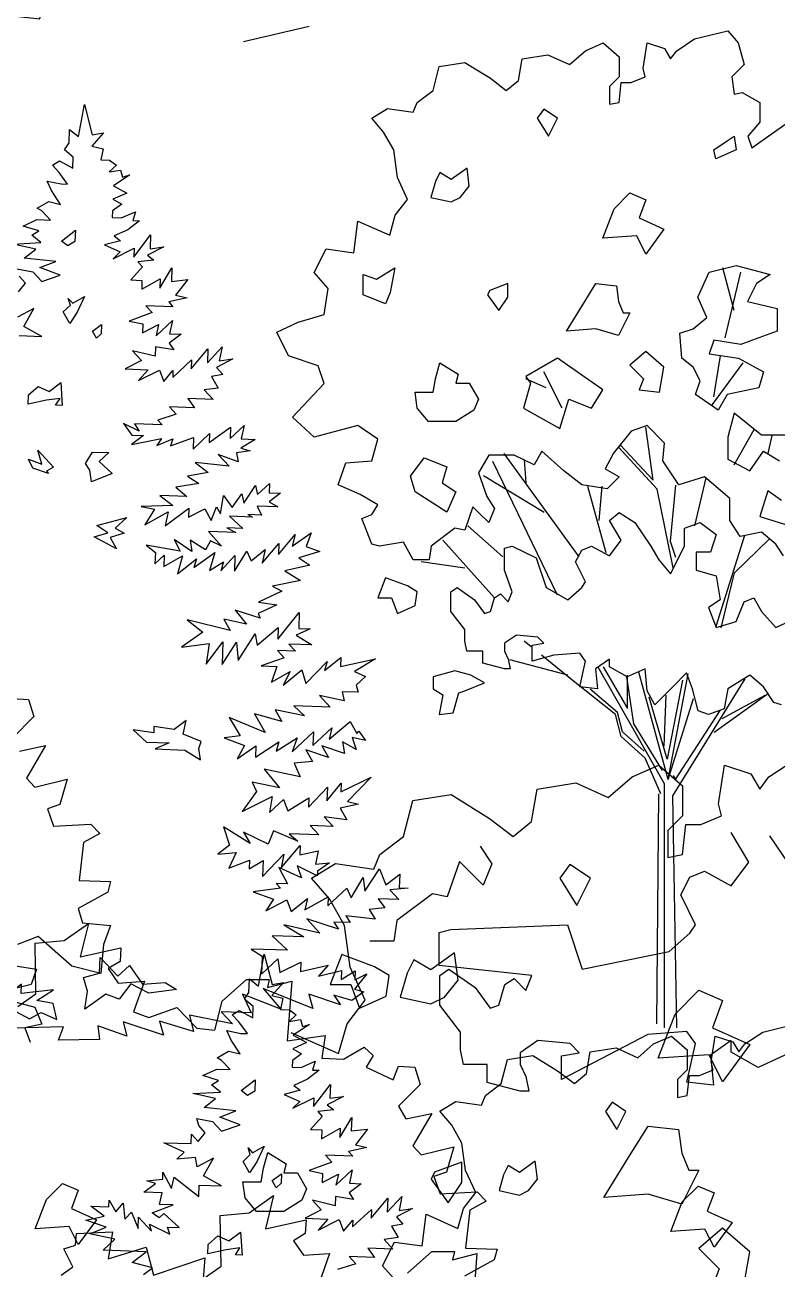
# Model space of a CAD drawing. Header units: inches. Extents: x -11 to 128, y 7 to 56.
# Drawn here: x 39.072 to 39.466, y 22.623 to 23.274 of the extents above; entities that cross this region are included whole.
import ezdxf

# ---------------------------------------------------------------- set-up
doc = ezdxf.new("R2010")
doc.units = ezdxf.units.IN
doc.header["$MEASUREMENT"] = 0
doc.layers.add('CAY', color=94, linetype='Continuous')
doc.layers.add('CAY-3', color=61, linetype='Continuous')
picture_1 = doc.add_image_def('image1.jpg', size_in_pixel=(1680, 1093))

# ---------------------------------------------------------------- blocks, each defined once
blk = doc.blocks.new('A$C76451831')
at = {"layer": 'CAY'}
for p, q in [((1448.6, 1909.2), (1479.9, 1929.8)), ((1288.9, 1909.2), (1320.1, 1922.7)), ((1320.1, 1922.7), (1347.8, 1898.6)), ((1389.7, 1877.9), (1396.8, 1922.7)), ((1396.8, 1922.7), (1427.4, 1912.7)), ((1178, 1895), (1223.4, 1902.1)), ((1223.4, 1902.1), (1261.1, 1885)), ((1261.1, 1885), (1288.9, 1909.2)), ((1427.4, 1912.7), (1438, 1895)), ((1438, 1895), (1448.6, 1909.2)), ((1033, 1881.5), (1077.8, 1888.5)), ((1077.8, 1888.5), (1122.6, 1860.8)), ((1171.5, 1857.3), (1178, 1895)), ((1347.8, 1898.6), (1347.8, 1863.8)), ((1022.3, 1839.6), (1033, 1881.5)), ((1393.2, 1863.8), (1389.7, 1877.9)), ((1122.6, 1860.8), (1150.3, 1839.6)), ((1150.3, 1839.6), (1171.5, 1857.3)), ((1347.8, 1863.8), (1330.7, 1846.6)), ((1369, 1853.7), (1393.2, 1863.8)), ((1330.7, 1846.6), (1330.7, 1815.4)), ((1347.8, 1818.9), (1351.4, 1853.7)), ((1351.4, 1853.7), (1369, 1853.7)), ((994.6, 1818.9), (1022.3, 1839.6)), ((987.6, 1801.8), (994.6, 1818.9)), ((1330.7, 1815.4), (1347.8, 1818.9)), ((915, 1791.2), (942.7, 1808.3)), ((942.7, 1808.3), (987.6, 1801.8)), ((935.7, 1767), (915, 1791.2)), ((953.4, 1735.8), (935.7, 1767)), ((959.8, 1687.4), (953.4, 1735.8)), ((977.5, 1649), (959.8, 1687.4)), ((956.3, 1621.3), (977.5, 1649)), ((890.9, 1611.3), (946.3, 1586.5)), ((946.3, 1586.5), (956.3, 1621.3)), ((5943, 1269.4), (5949.7, 1306.8)), ((5949.7, 1306.8), (5958.9, 1271.5)), ((1732.8, 1302.8), (1656.2, 1285.1)), ((5931.9, 1262.1), (5932.4, 1277.9)), ((5932.4, 1277.9), (5943, 1269.4)), ((5972.1, 1273.8), (5958.5, 1258.4)), ((5958.9, 1271.5), (5972.1, 1273.8)), ((5926.6, 1254.1), (5931.9, 1262.1)), ((5936.7, 1245.6), (5926.6, 1254.1)), ((5958.5, 1258.4), (5971.5, 1255.2)), ((5971.5, 1255.2), (5968.8, 1242.2)), ((5912.4, 1236), (5920.7, 1241.1)), ((5920.2, 1227.6), (5912.4, 1236)), ((5920.7, 1241.1), (5936.3, 1232.4)), ((5936.3, 1232.4), (5936.7, 1245.6)), ((5968.8, 1242.2), (5979.2, 1241.8)), ((5987.1, 1236.1), (5978.7, 1228.2)), ((5979.2, 1241.8), (5987.1, 1236.1)), ((5930.2, 1214.1), (5920.2, 1227.6)), ((5978.7, 1228.2), (5991.9, 1230.5)), ((6002.6, 1224.7), (5983.6, 1212.2)), ((5991.9, 1230.5), (5994.4, 1222.3)), ((5994.4, 1222.3), (6002.6, 1224.7)), ((5906.3, 1217.6), (5922.5, 1214.3)), ((5911.3, 1206.6), (5906.3, 1217.6)), ((5921.6, 1190.3), (5911.3, 1206.6)), ((5922.5, 1214.3), (5930.2, 1214.1)), ((5983.6, 1212.2), (5999.1, 1203.5)), ((5894.8, 1185.8), (5908.2, 1193.5)), ((5908.2, 1193.5), (5921.6, 1190.3)), ((5993.3, 1190.6), (5982.6, 1182.8)), ((5999.1, 1203.5), (5983, 1196.4)), ((5983, 1196.4), (5993.3, 1190.6)), ((5900.1, 1182.9), (5894.8, 1185.8)), ((5910.1, 1172.2), (5900.1, 1182.9)), ((5982.6, 1182.8), (5982.3, 1175.1)), ((5982.3, 1175.1), (5992.7, 1174.7)), ((5992.7, 1174.7), (6009.3, 1181.8)), ((6009.3, 1181.8), (6006.2, 1171.5)), ((5878.2, 1165.1), (5894.3, 1172.7)), ((5896.6, 1159.5), (5878.2, 1165.1)), ((5894.3, 1172.7), (5910.1, 1172.2)), ((6000.4, 1160.8), (5984.3, 1153.7)), ((6013.9, 1171.3), (6000.4, 1160.8)), ((6006.2, 1171.5), (6013.9, 1171.3)), ((5888.2, 1154.3), (5896.6, 1159.5)), ((5898.8, 1145.8), (5888.2, 1154.3)), ((5991.8, 1148), (5973, 1143.2)), ((5984.3, 1153.7), (5991.8, 1148)), ((6007.4, 1128.9), (6026.9, 1154.9)), ((6026.9, 1154.9), (6026.3, 1138.6)), ((5866.6, 1144.2), (5898.8, 1145.8)), ((5893.1, 1138.3), (5866.6, 1144.2)), ((5879.6, 1127.9), (5893.1, 1138.3)), ((5973, 1143.2), (5991.3, 1134.9)), ((5983.3, 1127), (6007.8, 1139.3)), ((5991.3, 1134.9), (5983.3, 1127)), ((6007.8, 1139.3), (6007.4, 1128.9)), ((6042.3, 1140.8), (6023.3, 1131)), ((6026.3, 1138.6), (6042.3, 1140.8)), ((5916.6, 1123.9), (5879.6, 1127.9)), ((5897.8, 1116.8), (5916.6, 1123.9)), ((6017.4, 1117.6), (6003.8, 1102.2)), ((6030.9, 1125.3), (6012.2, 1123.3)), ((6012.2, 1123.3), (6017.4, 1117.6)), ((6023.3, 1131), (6030.9, 1125.3)), ((5871, 1115), (5889.4, 1111.7)), ((5873.4, 1106.8), (5871, 1115)), ((5880.8, 1098.4), (5873.4, 1106.8)), ((5889.4, 1111.7), (5899.9, 1100.4)), ((5921.5, 1107.8), (5897.8, 1116.8)), ((5899.9, 1100.4), (5921.5, 1107.8)), ((6016.5, 1091.4), (6038.3, 1103.8)), ((6037.9, 1092.9), (6051.8, 1116.4)), ((6038.3, 1103.8), (6037.9, 1092.9)), ((6051.8, 1116.4), (6051.3, 1100.6)), ((6051.3, 1100.6), (6070.4, 1102.6)), ((6070.4, 1102.6), (6056.2, 1084.5)), ((5864.5, 1085.8), (5864.9, 1096.7)), ((5864.9, 1096.7), (5872.8, 1088.2)), ((5872.8, 1088.2), (5880.8, 1098.4)), ((6003.8, 1102.2), (6016.9, 1101.8)), ((6016.9, 1101.8), (6016.5, 1091.4)), ((5856.5, 1075.7), (5832.8, 1086.9)), ((5832.8, 1086.9), (5864.5, 1085.8)), ((5848, 1067.8), (5856.5, 1075.7)), ((6069.6, 1081.4), (6048.2, 1076.7)), ((6048.2, 1076.7), (6053, 1071.1)), ((6056.2, 1084.5), (6069.6, 1081.4)), ((5869.4, 1069.8), (5848, 1067.8)), ((5871.7, 1058.8), (5869.4, 1069.8)), ((5890.7, 1069), (5871.7, 1058.8)), ((5879.1, 1048.1), (5890.7, 1069)), ((6028.7, 1064.2), (6002.1, 1054.3)), ((6053, 1071.1), (6021.3, 1072.2)), ((6021.3, 1072.2), (6028.7, 1064.2)), ((5831.4, 1044.3), (5831.6, 1052.5)), ((5831.6, 1052.5), (5841.4, 1033.6)), ((5841.4, 1033.6), (5844.6, 1046.6)), ((5844.6, 1046.6), (5873.3, 1024.3)), ((5900, 1036.5), (5879.1, 1048.1)), ((6002.1, 1054.3), (6017.8, 1051)), ((6017.8, 1051), (6017.5, 1040.6)), ((6017.5, 1040.6), (6036.4, 1050.3)), ((6033.2, 1037.3), (6052.4, 1055.2)), ((6036.4, 1050.3), (6033.2, 1037.3)), ((6052.4, 1055.2), (6049.1, 1039.5)), ((5809.5, 1029.2), (5823, 1039.2)), ((5812.7, 1042.3), (5831.4, 1044.3)), ((5823, 1039.2), (5812.7, 1042.3)), ((5873.3, 1024.3), (5873.7, 1037.4)), ((5873.7, 1037.4), (5900, 1036.5)), ((6062.7, 1039), (6048.8, 1028.6)), ((6049.1, 1039.5), (6062.7, 1039)), ((2228.3, 971.5), (2215.1, 1021.6)), ((2217.8, 939.8), (2236.3, 1016.3)), ((5768.6, 1012.1), (5768.9, 1019.8)), ((5768.9, 1019.8), (5776.6, 1006.4)), ((5776.6, 1006.4), (5785.1, 1016.5)), ((5785.1, 1016.5), (5787.1, 997.8)), ((5830.8, 1028.5), (5809.5, 1029.2)), ((5827.6, 1015), (5830.8, 1028.5)), ((6005.9, 1019.7), (6016.3, 1008.4)), ((6032.4, 1013.3), (6005.9, 1019.7)), ((6032.8, 1024.2), (6032.4, 1013.3)), ((6053.9, 1020.7), (6032.8, 1024.2)), ((6048.8, 1028.6), (6053.9, 1020.7)), ((6074.5, 998.7), (6093.9, 1022)), ((6093.3, 1005.7), (6110.2, 1024.2)), ((6093.9, 1022), (6093.3, 1005.7)), ((6110.2, 1024.2), (6107, 1008)), ((5741.8, 996.7), (5763.2, 1001.4)), ((5747.3, 1012.8), (5768.6, 1012.1)), ((5763.2, 1001.4), (5747.3, 1012.8)), ((5787.1, 997.8), (5795.1, 1005.7)), ((5795.1, 1005.7), (5802.6, 986.9)), ((5819.1, 1004.9), (5843.5, 1014.5)), ((5827.1, 999.2), (5819.1, 1004.9)), ((5832.7, 1004.4), (5827.1, 999.2)), ((5843.5, 1014.5), (5827.6, 1015)), ((5850.7, 987.9), (5832.7, 1004.4)), ((6016.3, 1008.4), (5997.4, 998.7)), ((6052.8, 988.6), (6074.8, 1009.1)), ((6074.8, 1009.1), (6074.5, 998.7)), ((6122.9, 1010.1), (6104, 1000.4)), ((6107, 1008), (6122.9, 1010.1)), ((5765.5, 988.2), (5741.8, 996.7)), ((5746.2, 980.7), (5765.5, 988.2)), ((5802.6, 986.9), (5803.1, 1000)), ((5803.1, 1000), (5818.4, 983.6)), ((5818.4, 983.6), (5815.9, 991.8)), ((5815.9, 991.8), (5839.5, 980.1)), ((5839.5, 980.1), (5837.1, 988.4)), ((5837.1, 988.4), (5850.7, 987.9)), ((5997.4, 998.7), (6024.1, 997.7)), ((6024.1, 997.7), (6012.8, 985)), ((6012.8, 985), (6037.3, 997.3)), ((6037.3, 997.3), (6042.2, 983.9)), ((6042.2, 983.9), (6053.1, 996.7)), ((6053.1, 996.7), (6052.8, 988.6)), ((6111.4, 992), (6098.2, 989.7)), ((6098.2, 989.7), (6105.9, 976.3)), ((6104, 1000.4), (6111.4, 992)), ((5775.4, 974.2), (5746.2, 980.7)), ((5761.9, 961.5), (5775.4, 974.2)), ((6105.9, 976.3), (6089.5, 974.1)), ((6089.5, 974.1), (6099.9, 962.9)), ((5812.1, 959.8), (5761.9, 961.5)), ((5795.8, 947.2), (5812.1, 959.8)), ((6070.5, 963.9), (6078.3, 953.2)), ((6099.9, 962.9), (6070.5, 963.9)), ((5819.6, 940.9), (5795.8, 947.2)), ((6056.8, 945.8), (6035.2, 938.9)), ((6078.3, 953.2), (6048.9, 954.2)), ((6048.9, 954.2), (6056.8, 945.8)), ((5808.9, 933.2), (5819.6, 940.9)), ((2204.6, 871.1), (2212.5, 918.7)), ((2027.8, 857.9), (2006.6, 900.2)), ((2201.9, 860.6), (2238.9, 910.7)), ((2009.3, 881.7), (1985.5, 892.2)), ((2134, 774), (2125.3, 835.7)), ((2228.6, 791.9), (2251.7, 832.8)), ((2095.8, 814.5), (2134, 774)), ((2268, 805.1), (2272.9, 825.9)), ((2047.7, 684.5), (1960.2, 805.1)), ((1985.8, 770.9), (1983.8, 797.9)), ((2138.7, 763.4), (2093.5, 812.2)), ((2022.3, 639.8), (1946.8, 795.6)), ((2007, 736.3), (1936.2, 779.1)), ((2182.7, 720.5), (2195.7, 776.4)), ((2079.1, 689), (2057.9, 766.3)), ((2071.1, 726.8), (2074.5, 766.9)), ((2157.5, 671.8), (2138.7, 763.4)), ((2159.9, 768.1), (2154, 702.8)), ((1958.8, 684.4), (1917.8, 720.8)), ((1948.8, 636.8), (1888.7, 704)), ((2154, 702.8), (2159.9, 684)), ((2207.6, 603.7), (2240.9, 709.9)), ((2228.7, 665.9), (2269.2, 705.2)), ((1914.2, 671.4), (1863.5, 678.5)), ((2213.4, 601.8), (2228.7, 665.9)), ((1991.5, 579.5), (1983.4, 586)), ((2041.2, 539.6), (2003.7, 569.7)), ((2034.5, 546.7), (1966.9, 564.4)), ((2147.3, 419.7), (2069.9, 556)), ((2075.8, 556.2), (2104.1, 507.8)), ((2089.9, 500.7), (2041.2, 539.6)), ((2102.9, 544.4), (2111.2, 489.7)), ((2104.1, 507.8), (2104.1, 546.7)), ((2151.6, 424.8), (2117.3, 549.9)), ((2168.2, 540.8), (2150.5, 448.4)), ((2151.6, 424.8), (2175, 548.1)), ((2156.8, 405.9), (2241.3, 542.4)), ((2092.3, 503.1), (2060.4, 530.2)), ((2146.9, 463.7), (2149.3, 523.1)), ((2205.1, 479.9), (2266.8, 524.3)), ((2214.5, 496), (2264.5, 523.1)), ((2150.5, 448.4), (2129.2, 520.8)), ((2151.6, 424.8), (2181.2, 519.2)), ((2096.6, 475.1), (2089.9, 500.7)), ((2098.2, 480.3), (2092.3, 503.1)), ((2159.9, 424.8), (2212.2, 505.4)), ((2123.3, 457.8), (2098.2, 480.3)), ((2111.2, 489.7), (2144.6, 435.4)), ((2124.5, 449.6), (2096.6, 475.1)), ((2143, 408.3), (2124.5, 449.6)), ((2157.5, 429.5), (2159.9, 424.8)), ((2138.3, 140.1), (2140.6, 408.3)), ((2147.3, 135.4), (2147.3, 419.7)), ((2161.5, 135.4), (2156.8, 405.9))]:
    blk.add_line(p, q, dxfattribs=at)
for points in [[(4474.4, 2109.1), (4495.5, 2123.9), (4494.4, 2182.9), (4528.2, 2186.1), (4556.7, 2206.1), (4547.2, 2167.1), (4594.6, 2177.6), (4593.6, 2161.8), (4579.9, 2153.4), (4591.5, 2136.5), (4622.1, 2138.6), (4609.4, 2102.8), (4627.3, 2096.4), (4660, 2108), (4683.2, 2083.8), (4704.3, 2081.7), (4712.8, 2115.4), (4741.2, 2140.7), (4767.6, 2140.7), (4765.5, 2131.2), (4794, 2138.6), (4788.7, 2069), (4833, 2075.3), (4828.8, 2049), (4854.1, 2047.9), (4878.3, 2061.6), (4888.9, 2052.1), (4880.5, 2038.4), (4912.1, 2023.7), (4918.4, 2039.5), (4937.4, 2038.4), (4943.7, 2018.4), (4918.4, 1993.1), (4926.9, 1978.3), (4957.4, 1984.6), (4935.3, 1946.7), (4944.8, 1936.1), (4982.8, 1945.6), (4974.3, 1916.1), (4959.6, 1910.8), (4966.9, 1890.8), (5010.2, 1892.9), (5020.7, 1882.3), (5001.7, 1871.8), (4996.5, 1827.5), (5033.4, 1826.4), (5030.2, 1813.8), (4995.4, 1794.8)], [(5655.6, 1604.7), (5674.6, 1603.6), (5680.9, 1583.6), (5655.6, 1558.3)], [(5664.1, 1543.5), (5694.7, 1549.8), (5672.5, 1511.9), (5682, 1501.3), (5720, 1510.8), (5711.5, 1481.3), (5696.8, 1476), (5704.1, 1456), (5747.4, 1458.1), (5757.9, 1447.5), (5738.9, 1437), (5733.7, 1392.7), (5770.6, 1391.6), (5767.4, 1379), (5732.6, 1360), (5737.9, 1343.1), (5770.6, 1340), (5762.2, 1317.8), (5759, 1284.1), (5725.2, 1292.5), (5686.2, 1327.3), (5662, 1317.8)], [(5656.7, 1293.6), (5684.1, 1289.3), (5677.8, 1271.4), (5657.7, 1266.1)], [(5654.6, 1252.4), (5682, 1245), (5690.4, 1225), (5670.4, 1220.8), (5676.7, 1203.9)], [(622.8, 1328.3), (636.5, 1337.8), (625.9, 1358.9), (639.7, 1363.1), (640.7, 1376.8), (682.9, 1378.9), (677.6, 1347.3), (721.9, 1361), (730.4, 1328.3), (790.5, 1348.3), (788.4, 1324.1), (809.5, 1338.8), (808.4, 1397.9), (842.2, 1401.1), (870.6, 1421.1), (861.1, 1382.1), (908.6, 1392.6), (907.6, 1376.8), (893.8, 1368.4), (905.4, 1351.5), (936, 1353.6), (923.4, 1317.7)], [(1026.7, 1330.4), (1055.2, 1355.7), (1081.6, 1355.7), (1079.5, 1346.2), (1107.9, 1353.6), (1102.7, 1284)], [(2304.6, 826.3), (2260.5, 826.3), (2228.3, 851.9), (2221.2, 824), (2221.2, 798.4), (2246.8, 784.6), (2262.9, 807.8), (2281.4, 796.4)], [(2283.7, 750), (2267.6, 761.4), (2258.6, 731.5), (2302.2, 717.8)], [(2286.1, 685.5), (2277, 699.3), (2260.5, 713.1), (2235.4, 708.3), (2223.6, 726.8), (2223.6, 752.4), (2193.7, 777.9), (2163.8, 768.5), (2145.4, 796.4), (2147.3, 816.9), (2126.9, 837.7), (2108.4, 831), (2087.6, 805.5), (2078.1, 787), (2094.3, 777.9), (2080.5, 763.8), (2050.6, 768.5), (2029.8, 784.6), (2004.2, 807.8), (1995.2, 791.7), (1972, 803.1), (1942.1, 803.1), (1930.3, 782.3), (1939.8, 754.7), (1948.8, 741), (1942.1, 724.5), (1930.3, 736.3), (1923.7, 742.9), (1914.2, 715.4), (1902.8, 717.8), (1874.9, 696.9), (1872.6, 680.8), (1854.1, 680.8), (1842.7, 701.7), (1814.8, 696.9), (1805.7, 699.3), (1794.3, 729.2), (1805.7, 733.9), (1812.8, 745.3), (1792, 757.1), (1766.4, 768.5), (1775.5, 794.1), (1805.7, 796.4), (1812.8, 821.6), (1789.6, 837.7), (1738.5, 824), (1713.4, 847.2), (1750.3, 886.5), (1743.2, 907.3), (1708.6, 918.7), (1694.9, 946.6), (1720, 958), (1750.3, 967.1), (1755, 997.4), (1738.5, 1015.9), (1752.7, 1043.4), (1784.9, 1039.1), (1789.6, 1076), (1826.6, 1059.5), (1833.2, 1082.7), (1847.4, 1101.2), (1835.6, 1126.7), (1831.3, 1159), (1819.5, 1179.8), (1805.7, 1196), (1824.2, 1207.4), (1854.1, 1203), (1858.8, 1214.4), (1877.3, 1228.2), (1884.3, 1256.1), (1914.2, 1260.8), (1944.1, 1242.4), (1962.6, 1228.2), (1976.7, 1240), (1981, 1265.2), (2011.3, 1269.9), (2036.5, 1258.5), (2054.9, 1274.6), (2075.8, 1283.7), (2094.3, 1267.5), (2094.3, 1244.3), (2082.9, 1232.9), (2082.9, 1212.1), (2094.3, 1214.4), (2096.6, 1237.6), (2108.4, 1237.6), (2124.5, 1244.3), (2122.2, 1253.8), (2126.9, 1283.7), (2147.3, 1277), (2154.4, 1265.2), (2161.5, 1274.6), (2182.3, 1288.4), (2221.2, 1297.8), (2233, 1283.7), (2240.1, 1258.5), (2225.9, 1244.3), (2228.3, 1223.9), (2237.7, 1225.8), (2258.6, 1214.4), (2258.6, 1191.2), (2244.4, 1175.1), (2249.1, 1161.4), (2311.2, 1205.4)], [(1394.4, 942.4), (1420.7, 941.5), (1399.8, 953.1), (1411.4, 974), (1392.5, 963.8)], [(1393.5, 993.3), (1401.6, 1003.4), (1394.2, 1011.8)], [(1391.7, 1020.1), (1410.2, 1016.7), (1420.7, 1005.5), (1442.2, 1012.9), (1418.5, 1021.8), (1437.3, 1028.9), (1400.3, 1032.9), (1413.8, 1043.3), (1387.3, 1049.2), (1419.5, 1050.8), (1409, 1059.4), (1417.3, 1064.5), (1398.9, 1070.1), (1415, 1077.7), (1430.9, 1077.2), (1420.8, 1088), (1415.5, 1090.9), (1428.9, 1098.6), (1442.4, 1095.4), (1432.1, 1111.6), (1427, 1122.6), (1443.2, 1119.4), (1450.9, 1119.1), (1441, 1132.6), (1433.1, 1141), (1441.4, 1146.2), (1457, 1137.5), (1457.5, 1150.6), (1447.3, 1159.1), (1452.6, 1167.1), (1453.1, 1182.9), (1463.7, 1174.4), (1470.5, 1211.8), (1479.7, 1176.6), (1492.9, 1178.8), (1479.2, 1163.4), (1492.2, 1160.3), (1489.5, 1147.2), (1499.9, 1146.8), (1507.9, 1141.1), (1499.4, 1133.3), (1512.7, 1135.5), (1515.1, 1127.3), (1523.3, 1129.7), (1504.3, 1117.2), (1519.9, 1108.5), (1503.8, 1101.4), (1514, 1095.6), (1503.3, 1087.8), (1503, 1080.1), (1513.4, 1079.7), (1530, 1086.9), (1526.9, 1076.5), (1534.6, 1076.3), (1521.1, 1065.9), (1505, 1058.7), (1512.5, 1053), (1493.8, 1048.2), (1512, 1039.9), (1504.1, 1032), (1528.5, 1044.3), (1528.1, 1033.9), (1547.6, 1060), (1547.1, 1043.7), (1563, 1045.8), (1544.1, 1036.1), (1551.6, 1030.3), (1532.9, 1028.3), (1538.2, 1022.7), (1524.5, 1007.3), (1537.6, 1006.8), (1537.3, 996.4), (1559, 1008.8), (1558.6, 997.9), (1572.6, 1021.5), (1572, 1005.6), (1591.1, 1007.7), (1576.9, 989.6), (1590.4, 986.4), (1568.9, 981.7), (1573.7, 976.1), (1542, 977.2), (1549.5, 969.2), (1522.8, 959.3), (1538.6, 956), (1538.2, 945.6), (1557.1, 955.4), (1554, 942.3), (1573.2, 960.2), (1569.9, 944.5), (1583.5, 944), (1569.5, 933.6), (1574.7, 925.7), (1553.5, 929.2), (1553.1, 918.3), (1526.6, 924.7), (1537.1, 913.4), (1518.2, 903.7), (1544.9, 902.7), (1533.5, 890), (1558, 902.3), (1563, 889), (1573.8, 901.7), (1573.5, 893.6), (1595.6, 914.1), (1595.2, 903.7), (1614.6, 927.1), (1614, 910.8), (1631, 929.2), (1627.7, 913), (1643.6, 915.2), (1624.7, 905.4), (1632.1, 897), (1618.9, 894.7), (1626.6, 881.3), (1610.2, 879.2), (1620.7, 867.9), (1591.3, 868.9), (1599.1, 858.2), (1569.6, 859.3), (1577.5, 850.8), (1556, 843.9), (1561.2, 838.3), (1529.1, 839.4), (1534.2, 831), (1515.9, 839.8), (1525.9, 826.3), (1539.5, 825.9), (1525.5, 815.5), (1560.6, 822.4), (1554.9, 814.4), (1573.8, 821.9), (1570.8, 813.9), (1597.8, 823.8), (1597.4, 810.2), (1616.6, 828.2), (1616.2, 817.7), (1640.9, 835.5), (1640.4, 822.3), (1656.8, 837.6), (1653.5, 821.9), (1669.8, 821.3), (1653.1, 811), (1663.9, 807.9), (1648, 805.8), (1649.9, 795.3), (1626.6, 803.8), (1639.3, 790.2), (1599.5, 794.3), (1615, 782.9), (1590.8, 778.7), (1604.1, 770.1), (1577.2, 765.6), (1590, 754.7), (1558.3, 755.8), (1573.8, 744.4), (1536.6, 743), (1552.3, 740.2), (1540.8, 721.6), (1568.1, 736.9), (1564.8, 720.7), (1592.2, 741.1), (1591.9, 730.6), (1610.8, 740.4), (1618.5, 727), (1624.5, 742.7), (1629.2, 734.8), (1632.6, 756), (1643, 742), (1654, 757.9), (1656.3, 747), (1670.2, 767.8), (1672.6, 757.3), (1686.6, 770), (1686.2, 759.1), (1699.3, 758.6), (1685.9, 748.7), (1696.1, 742.9), (1672.1, 743.7), (1677.2, 733.1), (1661.3, 733.7), (1666.6, 730.8), (1639.9, 731.7), (1655.3, 717.6), (1636.8, 718.2), (1647, 712.9), (1615.3, 714), (1630.6, 697.1), (1617.6, 703), (1611.9, 692.8), (1593.7, 703.8), (1595.9, 690.6), (1575.1, 704.5), (1582.3, 691.1), (1542.7, 697.9), (1553.3, 689.4), (1552.8, 676.3), (1563.6, 686.3), (1563.1, 673.2), (1584.9, 685.6), (1579.1, 664.5), (1601.1, 682.3), (1598, 672), (1622.6, 689.7), (1616.4, 668.6), (1632.6, 678.5), (1629.6, 668.1), (1646.1, 686.1), (1645.4, 667.6), (1659.8, 691.1), (1664.9, 680), (1681.2, 693.1), (1677.9, 676.9), (1697.3, 700.2), (1696.8, 687.1), (1716.2, 710.4), (1713, 696.9), (1734.9, 712.5), (1729.3, 696.4), (1745, 690.8), (1720.7, 683.5), (1733.6, 674.9), (1704.3, 668.2), (1722.5, 656.7), (1690.1, 650.1), (1700.8, 644.3), (1673.6, 631.7), (1694.8, 628.7), (1673.2, 618.6), (1675.7, 613), (1646.5, 622.2), (1659.6, 605.9), (1633, 611.8), (1640.7, 598.4), (1590.4, 611), (1608.5, 596.8), (1583.9, 579.1), (1616.2, 583.4), (1612.6, 559.5), (1632.1, 585.5), (1631.2, 558.8), (1648, 585), (1649.9, 563.6), (1669.6, 594.7), (1671.9, 581.4), (1696.6, 601.9), (1696.1, 588.3), (1721.2, 619.6), (1720.6, 601), (1733.7, 600.6), (1717.6, 593), (1735.8, 581.9), (1709.1, 582.8), (1716.9, 574.4), (1695.7, 575.2), (1703.5, 566.7), (1676.5, 557.2), (1695, 556.6), (1688.9, 538.2), (1710.7, 550.6), (1702.4, 535), (1724.3, 552.8), (1728.8, 536.8), (1753.7, 562.3), (1750.6, 551.9), (1769.7, 567.1), (1769.3, 556.7), (1810, 565.7), (1785.4, 550.7), (1798.4, 544.8), (1787.6, 534.8), (1790, 526.5), (1771, 527.2), (1773.4, 516.7), (1744.6, 522.7), (1757.2, 509.1), (1714.7, 510.6), (1727.4, 499.2), (1693.2, 505.9), (1700.9, 492.5), (1669.1, 501.3), (1681.4, 479.5), (1639.5, 497.3), (1652.3, 475.6), (1633.6, 473.5), (1657.4, 464.5), (1648.7, 449), (1670.5, 464.1), (1670, 450.9), (1697.4, 468.6), (1694.3, 457.8), (1718.8, 473.3), (1712.8, 457.1), (1737.7, 480.3), (1737.1, 464.5), (1759.1, 485), (1755.9, 472), (1780.7, 492.4), (1788.3, 478.5), (1790.7, 481.2), (1798.5, 470.5), (1782.7, 473.7), (1787.7, 460), (1771.7, 468.7), (1773.9, 455), (1747.5, 464.1), (1755.2, 450.7), (1728.8, 459.3), (1736.5, 445.9), (1715.1, 443.9), (1722.2, 427.8), (1680, 437), (1698.2, 415), (1666.3, 421.6), (1671.3, 411), (1654.7, 387.5), (1689.7, 404.9), (1686.3, 386.4), (1702.7, 401.7), (1707.7, 388.4), (1732.3, 403.4), (1731.9, 392.6), (1754, 415.8), (1753.4, 400), (1770, 420.7), (1769.7, 410.3), (1805.2, 427.6), (1777.4, 399.1), (1790.4, 396), (1769, 391.3), (1776.7, 377.8), (1750.1, 381.5), (1760.6, 370.2), (1733.8, 371.2), (1743.9, 360.4), (1709.5, 361.6), (1719.6, 353.1), (1691, 365), (1685, 349.3), (1656.1, 363.5), (1663.8, 350.1), (1632.7, 369.7), (1639.7, 348.2), (1626.2, 337.8), (1647.6, 339.7), (1638.8, 321.5), (1663.1, 331), (1662.7, 320.6), (1679, 330.5), (1678.3, 311.9), (1703.2, 337.8), (1700, 322), (1722.2, 348), (1721.8, 337.1), (1743.2, 341.8), (1740, 326.1), (1756.3, 327.8), (1742.4, 317.8), (1742.2, 312.4), (1718.6, 324.1), (1723.6, 310.3), (1697.2, 322.1), (1707.5, 303.2), (1694.3, 303.7), (1699.1, 298), (1667.2, 293.7), (1691, 285.2), (1682.3, 271.9), (1706.8, 284.6), (1711.8, 270.9), (1730.9, 286.1), (1727.7, 273), (1755, 287.9), (1754.6, 277.5), (1776.6, 298.1), (1781.7, 287), (1795.6, 310.5), (1797.8, 294.6), (1814.6, 320.8), (1822.1, 301.9), (1838.4, 314.5), (1837.8, 298.6), (1848.2, 298.3), (1826.8, 296.3), (1837.3, 285.1), (1813.3, 285.9), (1821.1, 275.2), (1802.5, 273.1), (1809.8, 262), (1775.5, 265.9), (1780.6, 258), (1761.6, 258.7), (1766.8, 250.4), (1730.1, 262.5), (1745.3, 245.7), (1703.1, 255.3), (1726.6, 241.3), (1689.5, 242.6), (1707.5, 225.7), (1664.9, 227.2), (1677.8, 219), (1677, 197.7), (1696.2, 215.6), (1698.4, 199.7), (1722.9, 212), (1722.5, 201.1), (1754.9, 208.2), (1743.6, 195.4), (1770.5, 202.2), (1770.2, 191.8), (1786.4, 201.6), (1786, 191.2), (1799.9, 198.4), (1785.6, 180.3), (1796.4, 177.2), (1782.5, 167.3), (1761.4, 173.5), (1769.1, 162.3), (1732.4, 174.5), (1736.8, 158), (1679.2, 181.3), (1699.6, 157), (1654.9, 174.5), (1665, 152.8), (1630.2, 154), (1643.3, 140), (1592.9, 149.9), (1597.7, 131.1), (1558.2, 142.9), (1562.6, 126.9), (1515.6, 142.2), (1520, 125.7), (1486, 137.8), (1488.1, 121.8), (1440.1, 120.8), (1446.1, 136.4), (1358.1, 134.1)], [(5963.8, 1034.3), (5959.1, 1042.6), (5969.8, 1050.4), (5969.4, 1039.5), (5963.8, 1034.3)], [(1484.5, 939.3), (1479.8, 947.6), (1490.5, 955.4), (1490.1, 944.5), (1484.5, 939.3)], [(2283.7, 512.1), (2274.7, 514.5), (2262.9, 533), (2246.8, 546.7), (2221.2, 530.6), (2216.9, 507.4), (2198.4, 500.7), (2186.6, 505), (2179.9, 530.6), (2172.9, 549.1), (2156.8, 533), (2135.9, 512.1), (2126.9, 528.2), (2124.5, 553.8), (2103.7, 544.4), (2082.9, 556.2), (2082.9, 565.2), (2066.7, 553.8), (2069.1, 530.6), (2048.3, 533), (2054.9, 562.8), (2048.3, 572.3), (2018, 569.9), (1992.8, 562.8), (1992.8, 581.3), (2006.6, 583.7), (1999.5, 590.8), (1974.4, 593.1), (1960.6, 583.7), (1960.6, 574.6), (1964.9, 565.2), (1967.3, 553.8), (1960.6, 553.8), (1935.1, 560.5), (1935.1, 574.6), (1916.6, 574.6), (1914.2, 586), (1914.2, 599.8), (1898.1, 620.6), (1898.1, 643.8), (1905.2, 648.6), (1925.6, 634.4), (1937.4, 618.3), (1944.1, 620.6), (1948.8, 636.8), (1955.9, 641.5), (1964.9, 632), (1969.6, 643.8), (1960.6, 669), (1960.6, 694.6), (1969.6, 696.9), (1997.6, 683.2), (2009, 648.6), (2034.5, 634.4), (2050.6, 648.6), (2054.9, 655.2), (2043.5, 678.5), (2050.6, 692.2), (2062, 696.9), (2082.9, 685.5), (2096.6, 704), (2082.9, 726.8), (2094.3, 736.3), (2112.7, 724.5), (2131.2, 696.9), (2140.6, 680.8), (2154.4, 664.7), (2170.5, 696.9), (2170.5, 717.8), (2189, 724.5), (2207.5, 710.7), (2200.8, 689.9), (2184.3, 689.9), (2184.3, 669), (2207.5, 662.3), (2212.2, 634.4), (2198.4, 625.4), (2207.5, 602.2), (2230.7, 609.2), (2240.1, 632), (2251.5, 636.8), (2260.5, 620.6), (2277, 602.2), (2306.9, 615.9)]]:
    blk.add_lwpolyline(points, dxfattribs=at)
for points in [[(4784.5, 1915.2), (4800.4, 1915.2), (4810.9, 1896.7), (4805.6, 1883.5), (4784.5, 1870.3), (4752.8, 1870.3), (4739.6, 1886.1), (4737, 1904.6), (4758.1, 1904.6), (4760.8, 1920.5), (4766, 1939), (4787.2, 1925.7)], [(4507.9, 1884.3), (4526.4, 1902.8), (4544.9, 1894.9), (4536.9, 1873.7), (4566, 1860.5), (4544.9, 1831.5), (4534.3, 1852.6), (4494.7, 1850)], [(1240.2, 1791.1), (1216.4, 1806.9), (1204.5, 1791.1), (1224.3, 1759.4)], [(1085.8, 1672.3), (1081.8, 1704), (1054.1, 1684.2), (1034.3, 1696), (1026.4, 1680.2), (1018.5, 1652.5), (1054.1, 1644.6), (1069.9, 1652.5)], [(1339.1, 1632.7), (1366.8, 1660.4), (1394.5, 1648.5), (1382.7, 1616.8), (1426.2, 1597), (1394.5, 1553.5), (1378.7, 1585.2), (1319.3, 1581.2)], [(1287.7, 1470.3), (1307.5, 1502), (1343.1, 1498), (1347, 1470.3), (1355, 1450.5), (1366.8, 1450.5), (1347, 1410.9), (1307.5, 1422.8), (1256, 1418.8)], [(1058.5, 1448.2), (1054.5, 1440.3), (1074.3, 1412.6), (1090.2, 1436.3), (1090.2, 1460.1)], [(1418.3, 1311.9), (1426.2, 1355.4), (1394.5, 1383.2), (1366.8, 1359.4), (1390.6, 1335.6), (1382.7, 1315.8)], [(2022.5, 1195.9), (2006.6, 1206.4), (1998.7, 1195.9), (2011.9, 1174.8)], [(2220.4, 1169.5), (2228.3, 1174.8), (2231, 1158.9), (2207.2, 1148.4), (2204.6, 1158.9)], [(5922.9, 1147.7), (5939.2, 1160.3), (5938.7, 1147.1), (5930.4, 1142)], [(1919.5, 1116.7), (1916.9, 1137.8), (1898.4, 1124.6), (1885.2, 1132.5), (1880, 1122), (1874.7, 1103.5), (1898.4, 1098.2), (1909, 1103.5)], [(2088.5, 1090.3), (2106.9, 1108.8), (2125.4, 1100.8), (2117.5, 1079.7), (2146.5, 1066.5), (2125.4, 1037.5), (2114.9, 1058.6), (2075.3, 1055.9)], [(5925, 1065.1), (5933.4, 1073), (5931, 1080.8), (5936.2, 1075.1), (5949.6, 1082.8), (5941.3, 1064.5), (5932.7, 1051.7)], [(1443.6, 1052.7), (1459.9, 1065.3), (1459.5, 1052.2), (1451.1, 1047)], [(1795.5, 989.9), (1795.5, 1013.7), (1811.3, 1008.4), (1832.5, 1021.6), (1827.2, 992.6), (1821.9, 979.4)], [(2209.9, 855.3), (2183.5, 873.8), (2188.8, 889.6), (2180.8, 905.5), (2167.6, 916), (2165, 945.1), (2180.8, 950.3), (2196.7, 963.5), (2186.1, 987.3), (2199.3, 1016.3), (2231, 1024.3), (2270.6, 1013.7), (2254.7, 1003.1), (2244.2, 982), (2278.5, 974.1), (2278.5, 947.7), (2257.4, 939.8), (2236.3, 931.9), (2204.6, 937.1), (2199.3, 921.3), (2233.6, 916), (2262.7, 900.2), (2257.4, 881.7), (2220.4, 873.8)], [(1943.3, 995.2), (1940.7, 989.9), (1953.9, 971.5), (1964.4, 987.3), (1964.4, 1003.1)], [(2054.1, 982), (2067.3, 1003.1), (2091.1, 1000.5), (2093.7, 982), (2099, 968.8), (2106.9, 968.8), (2093.7, 942.4), (2067.3, 950.3), (2033, 947.7)], [(1445.7, 970.1), (1454.1, 978), (1451.7, 985.8), (1456.9, 980.2), (1470.4, 987.9), (1462, 969.6), (1453.4, 956.7)], [(5923.9, 955.9), (5916.2, 956.2), (5921.4, 964.1), (5905.5, 962), (5884.1, 957.3), (5884.4, 968.1), (5895.7, 978.2), (5908.6, 972.3), (5922.1, 982.7)], [(2062.1, 857.9), (2075.3, 879), (2022.5, 916), (1985.5, 894.9), (1990.8, 887), (1982.9, 857.9), (2025.1, 834.2), (2035.7, 868.5)], [(2141.2, 876.4), (2146.5, 905.5), (2125.4, 923.9), (2106.9, 908.1), (2122.8, 892.2), (2117.5, 879)], [(1903.7, 887), (1919.5, 887), (1930.1, 868.5), (1924.8, 855.3), (1903.7, 842.1), (1872, 842.1), (1858.8, 857.9), (1856.2, 876.4), (1877.3, 876.4), (1880, 892.2), (1885.2, 910.7), (1906.4, 897.5)], [(1444.6, 860.9), (1436.9, 861.2), (1442.2, 869.2), (1426.3, 867), (1404.8, 862.3), (1405.2, 873.2), (1416.4, 883.2), (1429.3, 877.3), (1442.8, 887.7)], [(1428.7, 781.7), (1410.3, 787.8), (1405.3, 798.4), (1420.9, 792.4), (1416.1, 808.9), (1434.4, 789.2), (1426.1, 784.5)], [(1476.9, 785.4), (1471.7, 793.3), (1479.9, 806.6), (1498.9, 806), (1487.6, 795.5), (1503, 781.8), (1478.7, 771.8)], [(1856.2, 760.2), (1850.9, 778.7), (1866.8, 799.8), (1893.2, 789.3), (1887.9, 770.8), (1903.7, 760.2), (1893.2, 736.5)], [(1485.1, 721.2), (1519.8, 730.4), (1506.2, 717.8), (1516.9, 712), (1500.4, 707.1), (1508.1, 693.7), (1481.9, 707.7), (1497.9, 712.6)], [(1603.8, 461), (1606.8, 469), (1585.8, 477.9), (1589, 493.7), (1575.1, 483.3), (1551.6, 486.8), (1551.4, 479.1), (1527.5, 482.7), (1542.8, 468.5), (1569.5, 467.6), (1553, 460.5), (1587.8, 459.2), (1606, 447.7)], [(1809, 206.5), (1770.6, 220.7), (1757.1, 185.9), (1781.3, 185.9), (1791.3, 158.2), (1822.5, 172.3), (1826.1, 196.5)], [(1474.2, 178.1), (1469.4, 194.1), (1488.1, 198.9), (1488.8, 217.4), (1509.3, 195.4), (1522.9, 208.1), (1538.4, 186.2), (1564.8, 188), (1578.1, 179.9), (1545.8, 175.6), (1524.8, 186.7), (1511.1, 168.6), (1495.4, 174.6), (1470.8, 156.9)], [(1438.2, 144.9), (1433.9, 163.6), (1414.9, 167), (1434.4, 179.5), (1396.7, 175.3), (1397, 186.2), (1383.5, 175.8), (1365.4, 187.3), (1367.4, 168.6), (1335.2, 167), (1369.6, 152.2), (1385.6, 157.1), (1406.5, 146), (1419.9, 153.2)]]:
    blk.add_lwpolyline(points, close=True, dxfattribs=at)
at = {"layer": 'CAY-3'}
for p, q in [((2245.7, 328.6), (2225, 362.9)), ((2269.8, 359.3), (2297.6, 318)), ((1932.1, 347.2), (1945.6, 326.5)), ((1908, 329.4), (1893.8, 288.2)), ((1917.9, 319.4), (1908, 329.4)), ((1935.6, 301.8), (1917.9, 319.4)), ((1945.6, 326.5), (1935.6, 301.8)), ((2225, 300.9), (2245.7, 328.6)), ((2166.1, 290.3), (2176.7, 310.9)), ((2176.7, 310.9), (2193.8, 318)), ((2193.8, 318), (2225, 300.9)), ((1876.7, 291.7), (1834.8, 260.5)), ((1893.8, 288.2), (1876.7, 291.7)), ((2183.2, 255.5), (2166.1, 290.3)), ((1834.8, 260.5), (1831.3, 236.3)), ((1884.4, 246.4), (1898, 249.9)), ((1898, 249.9), (2034.2, 255.5)), ((2034.2, 255.5), (2051.3, 203.6)), ((2176.7, 245.5), (2183.2, 255.5)), ((1831.3, 236.3), (1803.5, 236.3)), ((1884.4, 208.1), (1884.4, 246.4)), ((2152.5, 224.2), (2176.7, 245.5)), ((2051.3, 203.6), (2152.5, 224.2)), ((1992.3, 196.5), (1884.4, 208.1)), ((1885, 196.5), (1895.6, 203.6)), ((1895.6, 203.6), (1926.3, 182.3)), ((1885, 161.7), (1885, 196.5)), ((1961.1, 185.9), (1971.7, 193)), ((1971.7, 193), (1985.3, 178.8)), ((1985.3, 178.8), (1992.3, 196.5)), ((1926.3, 182.3), (1944, 158.2)), ((1954, 161.7), (1961.1, 185.9)), ((1909.2, 130.4), (1885, 161.7)), ((1944, 158.2), (1954, 161.7)), ((2173.1, 131), (2127.7, 127.5)), ((2183.2, 116.9), (2173.1, 131)), ((1909.2, 109.8), (1909.2, 130.4)), ((1999.4, 120.4), (1978.8, 106.3)), ((2037.1, 116.9), (1999.4, 120.4)), ((2127.7, 127.5), (2027.1, 75)), ((2047.8, 106.3), (2037.1, 116.9)), ((2173.1, 72.1), (2183.2, 116.9)), ((2225, 120.4), (2200.9, 103.3)), ((2225, 106.9), (2225, 120.4)), ((1912.7, 92.7), (1909.2, 109.8)), ((1978.8, 106.3), (1978.8, 92.7)), ((2027.1, 102.7), (2047.8, 106.3)), ((2027.1, 75), (2027.1, 102.7)), ((2200.9, 103.3), (2204.4, 68.5)), ((2256.3, 89.2), (2225, 106.9)), ((2287.5, 103.3), (2256.3, 89.2)), ((1940.4, 92.7), (1912.7, 92.7)), ((1940.4, 71.5), (1940.4, 92.7)), ((1978.8, 92.7), (1985.3, 78.5)), ((1985.3, 78.5), (1988.8, 61.4)), ((1978.8, 61.4), (1940.4, 71.5)), ((1988.8, 61.4), (1978.8, 61.4)), ((2204.4, 68.5), (2173.1, 72.1))]:
    blk.add_line(p, q, dxfattribs=at)
blk.add_lwpolyline([(6104.1, 924.9), (6087.6, 943.4), (6101.7, 970.9), (6134, 966.6), (6138.7, 1003.6), (6175.6, 987), (6182.3, 1010.2), (6196.5, 1028.7), (6184.7, 1054.3), (6180.3, 1086.5), (6168.5, 1107.4), (6154.8, 1123.5), (6173.3, 1134.9), (6203.1, 1130.6), (6207.9, 1142), (6226.3, 1155.7), (6233.4, 1183.7), (6263.3, 1188.4), (6293.2, 1169.9), (6311.6, 1155.7), (6325.8, 1167.5), (6330.1, 1192.7), (6360.4, 1197.4), (6385.5, 1186), (6404, 1202.1), (6424.8, 1211.2), (6443.3, 1195.1), (6443.3, 1171.9), (6431.9, 1160.5), (6431.9, 1139.6), (6443.3, 1142), (6445.7, 1165.2), (6457.5, 1165.2), (6473.6, 1171.9), (6471.2, 1181.3), (6475.9, 1211.2), (6496.4, 1204.5), (6503.5, 1192.7), (6510.5, 1202.1), (6531.4, 1215.9), (6570.3, 1225.3)], dxfattribs=at)
for points in [[(6371.5, 1123.4), (6355.7, 1134), (6347.8, 1123.4), (6361, 1102.3)], [(6268.6, 1044.2), (6266, 1065.3), (6247.5, 1052.1), (6234.3, 1060.1), (6229, 1049.5), (6223.7, 1031), (6247.5, 1025.7), (6258, 1031)], [(6437.5, 1017.8), (6456, 1036.3), (6474.5, 1028.4), (6466.5, 1007.2), (6495.6, 994), (6474.5, 965), (6463.9, 986.1), (6424.3, 983.5)], [(1847.4, 650.5), (1821.8, 660), (1812.8, 636.8), (1828.9, 636.8), (1835.6, 618.3), (1856.4, 627.7), (1858.8, 643.8)], [(1921.3, 546.7), (1902.8, 551.4), (1877.3, 544.4), (1877.3, 530.6), (1888.7, 523.5), (1884.3, 500.7), (1900.5, 502.7), (1907.1, 525.9), (1914.2, 528.2), (1937.4, 537.7)]]:
    blk.add_lwpolyline(points, close=True, dxfattribs=at)

msp = doc.modelspace()

# ---------------------------------------------------------------- block references
at = {"layer": 'CAY', "xscale": 0.0004489089019145984, "yscale": 0.0004489089019145984, "zscale": 0.0004489089019145984}
for p in [(38.44281, 22.68822), (36.52619, 22.20094), (38.81115, 22.02325), (37.05949, 21.8133)]:
    msp.add_blockref('A$C76451831', p, dxfattribs=at)

# ---------------------------------------------------------------- pictures from other files: only their frames are drawn
image = msp.add_image(picture_1, insert=(12.49661, 7.37723), size_in_units=(74.4025, 48.40591))
image.dxf.flags = 6

doc.saveas('drawing.dxf')
